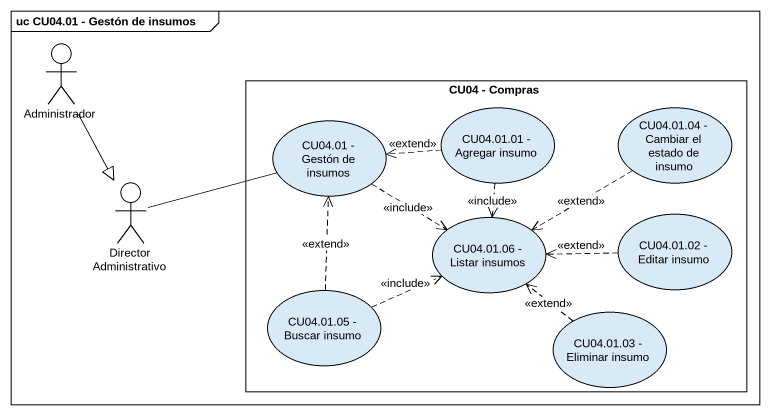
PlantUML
@startuml
mainframe uc CU04.01 - Gestón de insumos
actor Administrador
rectangle "CU04 - Compras" as CU04_Compras {
  usecase "CU04.01.01 - Agregar insumo" as CU04_01_01_Agregar_insumo
  usecase "CU04.01.04 - Cambiar el estado de insumo" as CU04_01_04_Cambiar_el
  usecase "CU04.01 - Gestón de insumos" as CU04_01_Gestón_de_insumos
  usecase "CU04.01.06 - Listar insumos" as CU04_01_06_Listar_insumos
  usecase "CU04.01.02 - Editar insumo" as CU04_01_02_Editar_insumo
  usecase "CU04.01.05 - Buscar insumo" as CU04_01_05_Buscar_insumo
  usecase "CU04.01.03 - Eliminar insumo" as CU04_01_03_Eliminar_insumo
}
actor "Director Administrativo" as Director_Administrativo
Administrador --|> Director_Administrativo
CU04_01_01_Agregar_insumo .left.> CU04_01_Gestón_de_insumos : <<extend>>
CU04_01_01_Agregar_insumo ..> CU04_01_06_Listar_insumos : <<include>>
CU04_01_04_Cambiar_el .left.> CU04_01_06_Listar_insumos : <<extend>>
CU04_01_Gestón_de_insumos -left- Director_Administrativo
CU04_01_Gestón_de_insumos ..> CU04_01_06_Listar_insumos : <<include>>
CU04_01_02_Editar_insumo .left.> CU04_01_06_Listar_insumos : <<extend>>
CU04_01_05_Buscar_insumo .up.> CU04_01_Gestón_de_insumos : <<extend>>
CU04_01_05_Buscar_insumo .right.> CU04_01_06_Listar_insumos : <<include>>
CU04_01_03_Eliminar_insumo .up.> CU04_01_06_Listar_insumos : <<extend>>
@enduml
